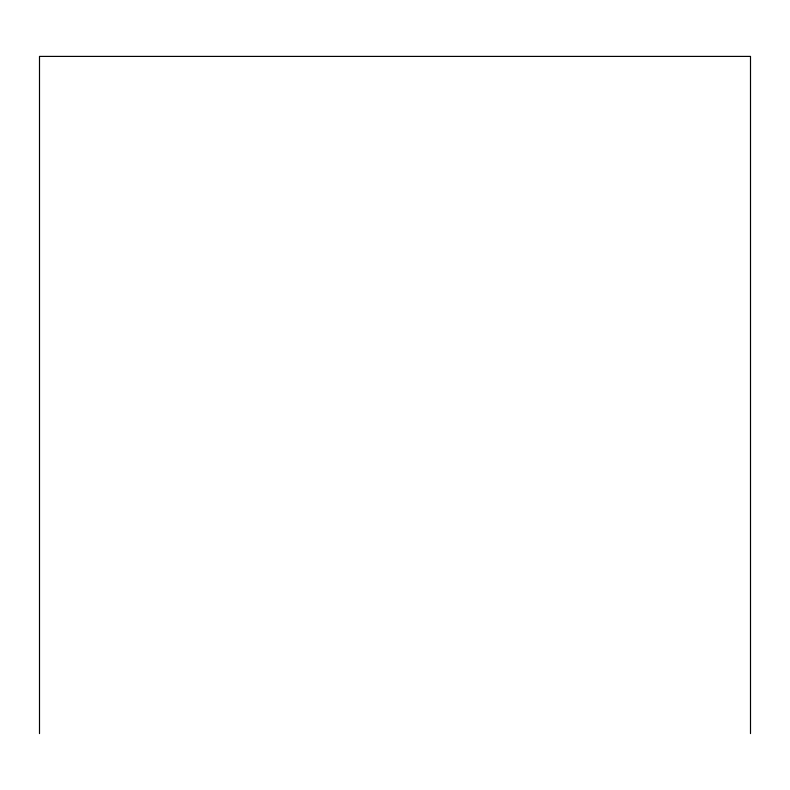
<?xml version="1.0" encoding="UTF-8"?>
<svg xmlns="http://www.w3.org/2000/svg" width="790" height="790" viewBox="0 0 790 790"><rect width="100%" height="100%" fill="white"/><g stroke="black" fill="none" stroke-linecap="round" stroke-linejoin="round"><path stroke-width="1.19" d="M750.5 733.594L750.5 56.406L39.5 56.406L39.5 733.594"/></g></svg>
